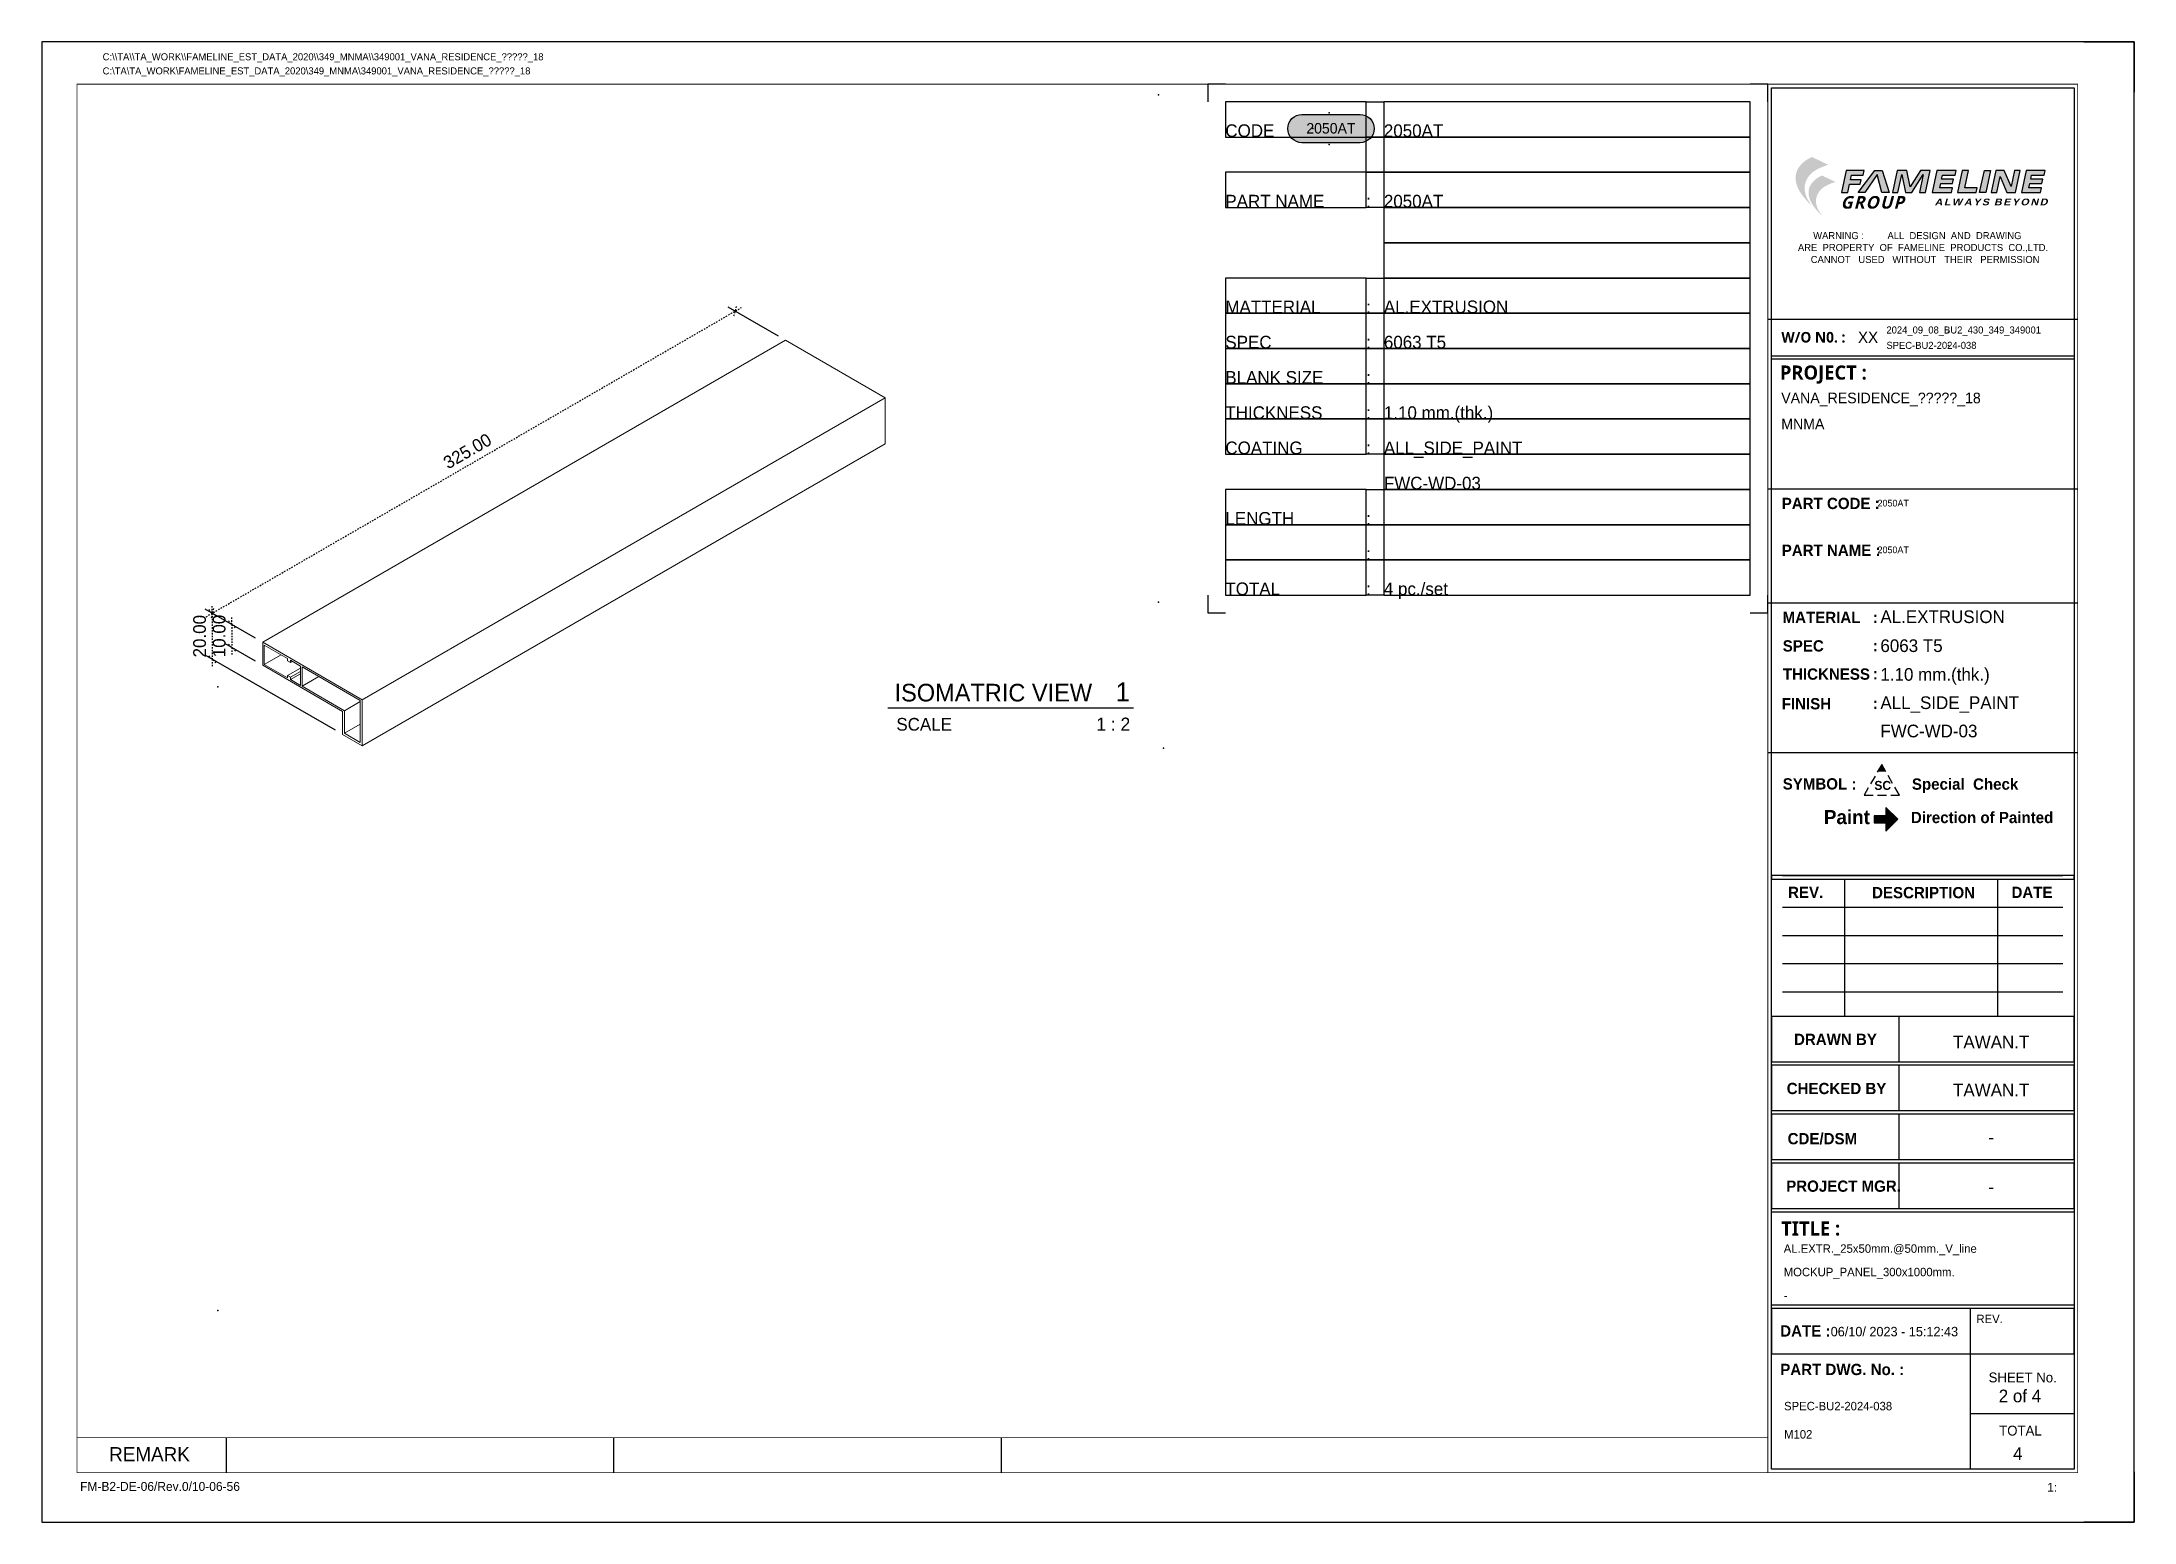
# Paper-space layout 'M102' of a CAD drawing. Header units: millimetres. Extents: x 0 to 297, y 0 to 210.
# The model-space entities are those that its viewports show. They can reach past a viewport. Long polylines and large blocks are cut down to what shows.
import ezdxf
from ezdxf.enums import TextEntityAlignment as Align

# ---------------------------------------------------------------- set-up
doc = ezdxf.new("R2010")
doc.units = ezdxf.units.MM
doc.header["$MEASUREMENT"] = 0
for name, pattern in [('005_GG_TA_LINE', [13.75, 5, -1.25, 1.25, -1.25, 5]), ('ACAD_ISO04W100', [30, 24, -3, 0, -3]), ('BORDER2', [22.225, 6.35, -3.175, 6.35, -3.175, 0, -3.175]), ('HIDDEN', [9.525, 6.35, -3.175]), ('TA_G_001.00_GG_TA_L_INE', [2.95, 1.1, -0.25, 0.25, -0.25, 1.1]), ('TA_GL_000.00010', [0.000275, 0.0001, -2.5e-05, 2.5e-05, -2.5e-05, 0.0001])]:
    doc.linetypes.add(name, pattern=pattern)
for name, color, linetype in [('000 - D I M', 6, 'Continuous'), ('000 - D I M 0.25', 6, 'Continuous'), ('000 - H A T C H', 8, 'Continuous'), ('000 - L I N E 0.1', 1, 'Continuous'), ('000 - SYMBOL CON', 1, 'Continuous'), ('000 - T E X T', 4, 'Continuous'), ('000 - TITLEBLOCK', 4, 'Continuous'), ('A04_TUBE SERIES', 7, 'Continuous'), ('FL-Support ii', 5, 'Continuous'), ('T E X T', 4, 'Continuous')]:
    doc.layers.add(name, color=color, linetype=linetype)
doc.styles.add('BROWALLIA', font='BrowalliaUPC.ttf')
doc.styles.add('century gothic111111', font='CordiaUPC.ttf')
doc.styles.add('Cetury Gothic', font='GOTHIC.TTF')
doc.styles.add('CORDIA', font='cordia.shx')
doc.styles.add('MtXpl_BrowalliaUPC', font='BrowalliaUPC.ttf')
doc.styles.add('MtXpl_Century_Gothic', font='GOTHICB.TTF')
doc.styles.add('MtXpl_Malgun_Gothic', font='malgunbd.ttf')
doc.styles.add('TA', font='Cordia New.ttf', dxfattribs={"height": 4.5})
doc.dimstyles.new('DIM E-E', dxfattribs={"dimscale": 2, "dimtxt": 0.18, "dimasz": 0.1, "dimexe": 0.1, "dimexo": 0.1, "dimgap": 0.09, "dimtad": 1, "dimtoh": 1, "dimzin": 0, "dimdsep": 46, "dimtxsty": 'CORDIA', "dimblk": 'OBLIQUE', "dimcen": 0.1, "dimdle": 0.1, "dimclrd": 40, "dimclre": 140, "dimclrt": 3, "dimadec": 0, "dimazin": 0, "dimtfac": 1, "dimtix": 1, "dimtmove": 2, "dimatfit": 3, "dimfxl": 1, "dimtolj": 1, "dimtzin": 0, "dimarcsym": 0})

# ---------------------------------------------------------------- blocks, each defined once
blk = doc.blocks.new('A$Cfd196da9')
at = {"color": 0, "linetype": 'ByBlock', "const_width": 0.1}
blk.add_lwpolyline([(-143.5, -98), (96.5, -98), (96.5, 99), (-143.5, 99)], close=True, dxfattribs=at)
blk = doc.blocks.new('NEW LOGO FAMELINE')
h = blk.add_hatch(color=3)
h.dxf.hatch_style = 1
h.set_gradient(color1=(51, 51, 51), color2=(132, 132, 132), tint=1, name='INVHEMISPHERICAL')
edge = h.paths.add_edge_path()
edge.add_spline(control_points=[(167, -151.3), (166.2, -150.2), (164.6, -148), (161.9, -143.2), (159.3, -137.4), (158.4, -130.6), (159.4, -124.4), (161.9, -118.6), (166.8, -112.3), (175.3, -106.8), (182.7, -104.2), (186.7, -102.7)], knot_values=[0, 0, 0, 0, 3.999368, 8.221458, 16.423435, 22.935826, 28.683381, 35.030362, 41.70231, 52.106571, 65.045306, 65.045306, 65.045306, 65.045306], degree=3, periodic=0)
edge.add_line((186.7, -102.7), (167.5, -93.5))
edge.add_spline(control_points=[(167.5, -93.5), (165.3, -94.5), (160.7, -96.8), (154.8, -101.7), (150.3, -107.6), (148, -114.3), (147.8, -121.1), (149.6, -128.8), (153.3, -135.6), (157.9, -141.6), (162.1, -146.7), (165.3, -149.7), (167, -151.3)], knot_values=[0, 0, 0, 0, 7.114643, 15.455222, 22.761373, 29.246418, 36.248595, 42.954952, 52.716962, 59.173886, 65.493194, 72.469008, 72.469008, 72.469008, 72.469008], degree=3, periodic=0)
edge = h.paths.add_edge_path(flags=16)
edge.add_spline(control_points=[(174.4, -106.3), (174.1, -106.2), (172.5, -105.6), (168.6, -105.4), (162.7, -105.8), (156.2, -106.9), (152.6, -109.1), (151, -110.1)], knot_values=[0, 0, 0, 0, 1.056476, 5.025479, 11.599149, 18.811417, 24.352285, 24.352285, 24.352285, 24.352285], degree=3, periodic=0)
edge.add_spline(control_points=[(151, -110.1), (151.1, -109.8), (151.2, -109.5), (151.8, -108.3), (152.4, -107.3), (153.9, -105.1), (154.9, -104), (157.1, -101.7), (158.4, -100.5), (160.4, -99), (161.1, -98.5), (162.6, -97.6), (163.3, -97.1), (164.9, -96.2), (165.8, -95.8), (167, -95.2), (167.2, -95.1), (167.5, -95)], knot_values=[0.636744, 0.636744, 0.636744, 0.636744, 1.528083, 1.528083, 5.150301, 5.150301, 9.845601, 9.845601, 15.15015, 15.15015, 17.802424, 17.802424, 20.454698, 20.454698, 23.491903, 23.491903, 24.373762, 24.373762, 24.373762, 24.373762], degree=3, periodic=0)
edge.add_line((167.5, -95), (183.3, -102.6))
edge.add_spline(control_points=[(183.3, -102.6), (182.4, -102.9), (181.5, -103.2), (178.6, -104.4), (176.5, -105.2), (174.4, -106.3)], knot_values=[3.151221, 3.151221, 3.151221, 3.151221, 5.963358, 5.963358, 12.618488, 12.618488, 12.618488, 12.618488], degree=3, periodic=0)
h = blk.add_hatch(color=253)
h.dxf.hatch_style = 1
edge = h.paths.add_edge_path()
edge.add_spline(control_points=[(167.5, -95), (167.2, -95.1), (167, -95.2), (165.8, -95.8), (164.9, -96.2), (163.3, -97.1), (162.6, -97.6), (161.1, -98.5), (160.4, -99), (158.4, -100.5), (157.1, -101.7), (154.9, -104), (153.9, -105.1), (152.4, -107.3), (151.8, -108.3), (151.2, -109.5), (151.1, -109.8), (151, -110.1)], knot_values=[0.636744, 0.636744, 0.636744, 0.636744, 1.518603, 1.518603, 4.555808, 4.555808, 7.208082, 7.208082, 9.860357, 9.860357, 15.164905, 15.164905, 19.860205, 19.860205, 23.482423, 23.482423, 24.373762, 24.373762, 24.373762, 24.373762], degree=3, periodic=0)
edge.add_spline(control_points=[(151, -110.1), (152.6, -109.1), (156.2, -106.9), (162.7, -105.8), (168.6, -105.4), (172.5, -105.6), (174.1, -106.2), (174.4, -106.3)], knot_values=[0, 0, 0, 0, 5.540868, 12.753135, 19.326806, 23.295809, 24.352285, 24.352285, 24.352285, 24.352285], degree=3, periodic=0)
edge.add_spline(control_points=[(174.4, -106.3), (176.5, -105.2), (178.6, -104.4), (181.5, -103.2), (182.4, -102.9), (183.3, -102.6)], knot_values=[3.151221, 3.151221, 3.151221, 3.151221, 9.806351, 9.806351, 12.618488, 12.618488, 12.618488, 12.618488], degree=3, periodic=0)
edge.add_line((183.3, -102.6), (167.5, -95))
edge = h.paths.add_edge_path()
edge.add_spline(control_points=[(179.5, -116.8), (179.3, -116.9), (179.1, -117), (178.1, -117.4), (177.4, -117.8), (176, -118.5), (175.4, -118.9), (174.3, -119.6), (173.7, -120), (172, -121.3), (171, -122.3), (169.1, -124.2), (168.3, -125.1), (167.1, -126.9), (166.6, -127.7), (166.1, -128.8), (166, -129), (165.9, -129.2)], knot_values=[0.636744, 0.636744, 0.636744, 0.636744, 1.518603, 1.518603, 4.555808, 4.555808, 7.208082, 7.208082, 9.860357, 9.860357, 15.164905, 15.164905, 19.860205, 19.860205, 23.482423, 23.482423, 24.373762, 24.373762, 24.373762, 24.373762], degree=3, periodic=0)
edge.add_spline(control_points=[(165.9, -129.2), (166.3, -129), (166.6, -128.7), (167, -128.5)], knot_values=[0, 0, 0, 0, 1.522018, 1.522018, 1.522018, 1.522018], degree=3, periodic=0)
edge.add_spline(control_points=[(167, -128.5), (167.7, -128.1), (168.5, -127.7), (169.2, -127.3)], knot_values=[1.522018, 1.522018, 1.522018, 1.522018, 4.566053, 4.566053, 4.566053, 4.566053], degree=3, periodic=0)
edge.add_spline(control_points=[(169.2, -127.3), (169.5, -127.2), (170.2, -126.9), (171, -126.6), (171.6, -126.5)], knot_values=[4.566053, 4.566053, 4.566053, 4.566053, 5.540868, 7.610089, 7.610089, 7.610089, 7.610089], degree=3, periodic=0)
edge.add_spline(control_points=[(171.6, -126.5), (172.4, -126.3), (173.2, -126.1), (174, -126)], knot_values=[7.610089, 7.610089, 7.610089, 7.610089, 10.654125, 10.654125, 10.654125, 10.654125], degree=3, periodic=0)
edge.add_spline(control_points=[(174, -126), (174.6, -125.9), (175.8, -125.7), (177.1, -125.6), (177.8, -125.5)], knot_values=[10.654125, 10.654125, 10.654125, 10.654125, 12.753135, 15.220178, 15.220178, 15.220178, 15.220178], degree=3, periodic=0)
edge.add_spline(control_points=[(177.8, -125.5), (178.9, -125.5), (180.1, -125.4), (181.4, -125.4), (181.5, -125.4)], knot_values=[15.220178, 15.220178, 15.220178, 15.220178, 19.326806, 19.786231, 19.786231, 19.786231, 19.786231], degree=3, periodic=0)
edge.add_spline(control_points=[(181.5, -125.4), (182.1, -125.5), (182.8, -125.5), (183.4, -125.6)], knot_values=[19.786231, 19.786231, 19.786231, 19.786231, 22.069258, 22.069258, 22.069258, 22.069258], degree=3, periodic=0)
edge.add_spline(control_points=[(183.4, -125.6), (183.7, -125.6), (184.1, -125.7), (184.5, -125.8), (184.6, -125.9)], knot_values=[22.069258, 22.069258, 22.069258, 22.069258, 23.295809, 23.591276, 23.591276, 23.591276, 23.591276], degree=3, periodic=0)
edge.add_spline(control_points=[(184.6, -125.9), (184.8, -125.9), (185, -126), (185.2, -126.1)], knot_values=[23.591276, 23.591276, 23.591276, 23.591276, 24.352285, 24.352285, 24.352285, 24.352285], degree=3, periodic=0)
edge.add_spline(control_points=[(185.2, -126.1), (186.9, -125.2), (188.6, -124.5), (191, -123.5), (191.8, -123.3), (192.5, -123)], knot_values=[3.151221, 3.151221, 3.151221, 3.151221, 9.806351, 9.806351, 12.618488, 12.618488, 12.618488, 12.618488], degree=3, periodic=0)
edge.add_line((192.5, -123), (179.5, -116.8))
h = blk.add_hatch(color=3)
h.dxf.hatch_style = 1
h.set_gradient(color1=(51, 51, 51), color2=(132, 132, 132), tint=1, name='INVHEMISPHERICAL')
edge = h.paths.add_edge_path()
edge.add_spline(control_points=[(179.1, -163.1), (178.5, -162.2), (177.2, -160.4), (174.9, -156.5), (172.8, -151.7), (172, -146), (172.8, -140.9), (174.9, -136.2), (178.9, -131), (185.9, -126.5), (192, -124.3), (195.3, -123.1)], knot_values=[0, 0, 0, 0, 3.28902, 6.761203, 13.506384, 18.862075, 23.588778, 28.808439, 34.295348, 42.851654, 53.492273, 53.492273, 53.492273, 53.492273], degree=3, periodic=0)
edge.add_line((195.3, -123.1), (179.5, -115.6))
edge.add_spline(control_points=[(179.5, -115.6), (177.7, -116.4), (173.9, -118.3), (169.1, -122.3), (165.3, -127.2), (163.4, -132.7), (163.3, -138.3), (164.8, -144.6), (167.9, -150.2), (171.6, -155.1), (175.1, -159.3), (177.7, -161.8), (179.1, -163.1)], knot_values=[0, 0, 0, 0, 5.850974, 12.71014, 18.718608, 24.051811, 29.810295, 35.325501, 43.35363, 48.663707, 53.86061, 59.597414, 59.597414, 59.597414, 59.597414], degree=3, periodic=0)
edge = h.paths.add_edge_path(flags=16)
edge.add_spline(control_points=[(171.6, -126.5), (171, -126.6), (170.2, -126.9), (169.5, -127.2), (169.2, -127.3)], knot_values=[4.566053, 4.566053, 4.566053, 4.566053, 6.635274, 7.610089, 7.610089, 7.610089, 7.610089], degree=3, periodic=0)
edge.add_spline(control_points=[(169.2, -127.3), (168.5, -127.7), (167.7, -128.1), (167, -128.5)], knot_values=[1.522018, 1.522018, 1.522018, 1.522018, 4.566053, 4.566053, 4.566053, 4.566053], degree=3, periodic=0)
edge.add_spline(control_points=[(167, -128.5), (166.6, -128.7), (166.3, -129), (165.9, -129.2)], knot_values=[0, 0, 0, 0, 1.522018, 1.522018, 1.522018, 1.522018], degree=3, periodic=0)
edge.add_spline(control_points=[(165.9, -129.2), (166, -129), (166.1, -128.8), (166.6, -127.7), (167.1, -126.9), (168.3, -125.1), (169.1, -124.2), (171, -122.3), (172, -121.3), (173.7, -120), (174.3, -119.6), (175.4, -118.9), (176, -118.5), (177.4, -117.8), (178.1, -117.4), (179.1, -117), (179.3, -116.9), (179.5, -116.8)], knot_values=[0.636744, 0.636744, 0.636744, 0.636744, 1.528083, 1.528083, 5.150301, 5.150301, 9.845601, 9.845601, 15.15015, 15.15015, 17.802424, 17.802424, 20.454698, 20.454698, 23.491903, 23.491903, 24.373762, 24.373762, 24.373762, 24.373762], degree=3, periodic=0)
edge.add_line((179.5, -116.8), (192.5, -123))
edge.add_spline(control_points=[(192.5, -123), (191.8, -123.3), (191, -123.5), (188.6, -124.5), (186.9, -125.2), (185.2, -126.1)], knot_values=[3.151221, 3.151221, 3.151221, 3.151221, 5.963358, 5.963358, 12.618488, 12.618488, 12.618488, 12.618488], degree=3, periodic=0)
edge.add_spline(control_points=[(185.2, -126.1), (185, -126), (184.8, -125.9), (184.6, -125.9)], knot_values=[23.591276, 23.591276, 23.591276, 23.591276, 24.352285, 24.352285, 24.352285, 24.352285], degree=3, periodic=0)
edge.add_spline(control_points=[(184.6, -125.9), (184.5, -125.8), (184.1, -125.7), (183.7, -125.6), (183.4, -125.6)], knot_values=[22.069258, 22.069258, 22.069258, 22.069258, 22.364725, 23.591276, 23.591276, 23.591276, 23.591276], degree=3, periodic=0)
edge.add_spline(control_points=[(183.4, -125.6), (182.8, -125.5), (182.1, -125.5), (181.5, -125.4)], knot_values=[19.786231, 19.786231, 19.786231, 19.786231, 22.069258, 22.069258, 22.069258, 22.069258], degree=3, periodic=0)
edge.add_spline(control_points=[(181.5, -125.4), (181.4, -125.4), (180.1, -125.4), (178.9, -125.5), (177.8, -125.5)], knot_values=[15.220178, 15.220178, 15.220178, 15.220178, 15.679604, 19.786231, 19.786231, 19.786231, 19.786231], degree=3, periodic=0)
edge.add_spline(control_points=[(177.8, -125.5), (177.1, -125.6), (175.8, -125.7), (174.6, -125.9), (174, -126)], knot_values=[10.654125, 10.654125, 10.654125, 10.654125, 13.121167, 15.220178, 15.220178, 15.220178, 15.220178], degree=3, periodic=0)
edge.add_spline(control_points=[(174, -126), (173.2, -126.1), (172.4, -126.3), (171.6, -126.5)], knot_values=[7.610089, 7.610089, 7.610089, 7.610089, 10.654125, 10.654125, 10.654125, 10.654125], degree=3, periodic=0)
blk = doc.blocks.new('*U1670')
h = blk.add_hatch(color=3)
h.dxf.hatch_style = 1
h.paths.add_polyline_path([(510.88, 377.25), (512.73, 377.25), (513.23, 379.59), (516.26, 379.59), (516.54, 380.9), (513.5, 380.9), (513.78, 382.22), (517.05, 382.22), (517.34, 383.55), (512.22, 383.55)])
h.paths.add_polyline_path([(515.64, 377.25), (517.5, 377.25), (521.06, 382.34), (522.38, 377.25), (524.44, 377.25), (522.5, 383.55), (520.35, 383.55)])
h.paths.add_polyline_path([(528.02, 382.4), (529.06, 377.25), (530.93, 377.25), (534.14, 382.39), (533.05, 377.25), (534.73, 377.25), (536.07, 383.55), (533.35, 383.55), (530.4, 378.85), (529.51, 383.55), (526.71, 383.55), (525.37, 377.25), (526.93, 377.25)])
h.paths.add_polyline_path([(536.68, 377.25), (542.13, 377.25), (542.41, 378.58), (538.81, 378.58), (539.07, 379.83), (542.46, 379.83), (542.73, 381.07), (539.34, 381.07), (539.58, 382.22), (543.19, 382.22), (543.47, 383.55), (538.02, 383.55)])
h.paths.add_polyline_path([(543.82, 377.25), (549.18, 377.25), (549.46, 378.58), (545.9, 378.58), (546.95, 383.55), (545.16, 383.55)])
h.paths.add_polyline_path([(550.13, 377.25), (551.92, 377.25), (553.26, 383.55), (551.47, 383.55)])
h.paths.add_polyline_path([(553.37, 377.25), (555.01, 377.25), (555.97, 381.8), (557.88, 377.25), (560.29, 377.25), (561.63, 383.55), (560.03, 383.55), (559.05, 378.94), (557.1, 383.55), (554.71, 383.55)])
h.paths.add_polyline_path([(561.98, 377.25), (567.43, 377.25), (567.71, 378.58), (564.11, 378.58), (564.37, 379.83), (567.76, 379.83), (568.03, 381.07), (564.64, 381.07), (564.88, 382.22), (568.48, 382.22), (568.77, 383.55), (563.32, 383.55)])
h = blk.add_hatch(color=150)
h.dxf.hatch_style = 1
h.paths.add_polyline_path([(522.34, 214.96), (521.18, 212.96), (523.49, 212.96)])
at = {"layer": 'FL-Support ii'}
blk.add_hatch(color=1, dxfattribs=at).paths.add_polyline_path([(523.53, 200.43), (523.53, 202.76), (526.87, 199.42), (523.53, 196.08), (523.53, 198.41), (520.19, 198.41), (520.19, 200.43)])
at = {"color": 3, "linetype": 'Continuous'}
for p, q in [((490, 341.3), (578, 341.3)), ((490, 293.14), (578, 293.14)), ((578, 260.72), (490, 260.72)), ((578, 260.72), (490, 260.72)), ((578, 218.23), (490, 218.23)), ((511.81, 182.47), (511.81, 143.47)), ((555.19, 182.47), (555.19, 143.47)), ((494.21, 174.47), (573.79, 174.47)), ((527.24, 143.47), (527.24, 130.61)), ((527.24, 129.61), (527.24, 116.75)), ((527.24, 115.75), (527.24, 102.89)), ((527.24, 101.89), (527.24, 89.03)), ((547.4, 60.57), (547.4, 47.72)), ((547.4, 47.72), (547.4, 15)), ((547.4, 30.86), (577, 30.86))]:
    blk.add_line(p, q, dxfattribs=at)
at = {"color": 8, "linetype": 'Continuous'}
for p, q in [((494.21, 183.47), (573.79, 183.47)), ((494.21, 166.47), (573.79, 166.47)), ((494.21, 158.47), (573.79, 158.47)), ((494.21, 150.47), (573.79, 150.47))]:
    blk.add_line(p, q, dxfattribs=at)
at = {"color": 3}
for points in [[(517.34, 383.55), (512.22, 383.55), (510.88, 377.25), (512.73, 377.25), (513.23, 379.59), (516.26, 379.59), (516.54, 380.9), (513.5, 380.9), (513.78, 382.22), (517.05, 382.22), (517.34, 383.55)], [(515.64, 377.25), (520.35, 383.55), (522.5, 383.55), (524.44, 377.25), (522.38, 377.25), (521.06, 382.34), (517.5, 377.25), (515.64, 377.25)], [(525.37, 377.25), (526.93, 377.25), (528.02, 382.4), (529.06, 377.25), (530.93, 377.25), (534.14, 382.39), (533.05, 377.25), (534.73, 377.25), (536.07, 383.55), (533.35, 383.55), (530.4, 378.85), (529.51, 383.55), (526.71, 383.55), (525.37, 377.25)], [(546.95, 383.55), (545.16, 383.55), (543.82, 377.25), (549.18, 377.25), (549.46, 378.58), (545.9, 378.58), (546.95, 383.55)], [(551.47, 383.55), (553.26, 383.55), (551.92, 377.25), (550.13, 377.25), (551.47, 383.55)], [(553.37, 377.25), (555.01, 377.25), (555.97, 381.8), (557.88, 377.25), (560.29, 377.25), (561.63, 383.55), (560.03, 383.55), (559.05, 378.94), (557.1, 383.55), (554.71, 383.55), (553.37, 377.25)]]:
    blk.add_lwpolyline(points, dxfattribs=at)
for points in [[(539.58, 382.22), (543.19, 382.22), (543.47, 383.55), (538.02, 383.55), (536.68, 377.25), (542.13, 377.25), (542.41, 378.58), (538.81, 378.58), (539.07, 379.83), (542.46, 379.83), (542.73, 381.07), (539.34, 381.07)], [(564.88, 382.22), (568.48, 382.22), (568.77, 383.55), (563.32, 383.55), (561.98, 377.25), (567.43, 377.25), (567.71, 378.58), (564.11, 378.58), (564.37, 379.83), (567.76, 379.83), (568.03, 381.07), (564.64, 381.07)]]:
    blk.add_lwpolyline(points, close=True, dxfattribs=at)
at = {"color": 3, "linetype": 'Continuous'}
for points in [[(577, 330.96), (577, 329.96), (491, 329.96), (491, 330.96)], [(577, 182.47), (577, 183.47), (491, 183.47), (491, 182.47)], [(577, 130.61), (577, 143.47), (491, 143.47), (491, 130.61)], [(577, 116.75), (577, 129.61), (491, 129.61), (491, 116.75)], [(577, 102.89), (577, 115.75), (491, 115.75), (491, 102.89)], [(577, 89.03), (577, 101.89), (491, 101.89), (491, 89.03)], [(577, 88.03), (577, 61.57), (491, 61.57), (491, 88.03)], [(577, 47.72), (577, 60.57), (491, 60.57), (491, 47.72)], [(577, 47.72), (577, 15), (491, 15), (491, 47.72)]]:
    blk.add_lwpolyline(points, close=True, dxfattribs=at)
at = {"color": 150, "linetype": 'HIDDEN', "ltscale": 0.1}
blk.add_lwpolyline([(517.34, 206.3), (527.34, 206.3), (522.34, 214.96), (517.34, 206.3)], dxfattribs=at)
for p in [(317, 405), (541.3, 337.59), (541.3, 333.89), (317, 261)]:
    blk.add_point(p)
at = {"linetype": '005_GG_TA_LINE'}
for p in [(50, 237), (50, 60)]:
    blk.add_point(p, dxfattribs=at)
at = {"layer": '000 - L I N E 0.1', "color": 21, "linetype": 'Continuous'}
for points in [[(14.24, 420), (0, 420), (0, 405.76)], [(579.76, 420), (594, 420), (594, 405.76)], [(0, 14.24), (0, 0), (14.24, 0)], [(594, 14.24), (594, 0), (579.76, 0)]]:
    blk.add_lwpolyline(points, dxfattribs=at)
at = {"layer": '000 - T E X T', "color": 3}
for p, q in [((52.3, 24), (52.3, 14)), ((162.37, 14), (162.37, 24)), ((272.45, 14), (272.45, 24))]:
    blk.add_line(p, q, dxfattribs=at)
at = {"layer": '000 - T E X T', "color": 3, "const_width": 0.2}
blk.add_lwpolyline([(578, 14), (490, 14), (490, 408), (578, 408)], close=True, dxfattribs=at)
at = {"layer": '000 - T E X T', "color": 3}
blk.add_lwpolyline([(577, 15), (491, 15), (491, 407), (577, 407)], close=True, dxfattribs=at)
at = {"layer": '000 - T E X T', "color": 3, "const_width": 0.2}
blk.add_lwpolyline([(10, 24), (490, 24)], dxfattribs=at)
at = {"layer": '000 - TITLEBLOCK', "color": 250}
blk.add_lwpolyline([(0, 0), (594, 0), (594, 420), (0, 420)], close=True, dxfattribs=at)
at = {"layer": 'FL-Support ii', "color": 5}
blk.add_lwpolyline([(523.53, 196.08), (526.87, 199.42), (523.53, 202.76), (523.53, 200.43), (520.19, 200.43), (520.19, 198.41), (523.53, 198.41)], close=True, dxfattribs=at)
at = {"color": 3, "xscale": 0.2379114290367492, "yscale": 0.2379114290367492, "zscale": 0.2379114290367492}
blk.add_blockref('NEW LOGO FAMELINE', (462.69, 409.57), dxfattribs=at)
at = {"layer": '000 - T E X T', "color": 3, "xscale": 2, "yscale": 2, "zscale": 2}
blk.add_blockref('A$Cfd196da9', (297, 210), dxfattribs=at)
at = {"color": 4, "style": 'Cetury Gothic'}
blk.add_text(' 1:', height=2.502, dxfattribs=at).set_placement((568.4, 8.64))
at = {"color": 2, "attachment_point": 1, "style": 'Cetury Gothic'}
for s, width, insert, char_height in [('{\\f@Meiryo UI|b1|i1|c0|p34;\\T1.1;GROUP}', 22.5192, (510.65, 376.25), 3.5687), ('{\\fArial Black|b0|i1|c0|p34;\\T1.2;ALWAYS BEYOND}', 36.507, (537.36, 375.53), 1.9033)]:
    blk.add_mtext_dynamic_manual_height_columns(s, width=width, gutter_width=5.95, heights=[0], dxfattribs=dict(at, insert=insert, char_height=char_height))
at = {"color": 4, "insert": (19.12, 21.28), "char_height": 4, "width": 228.247, "attachment_point": 1, "style": 'BROWALLIA'}
blk.add_mtext('{\\fCentury Gothic|b0|i0|c0|p34;REMARK}', dxfattribs=at)
at = {"color": 4, "style": 'TA'}
blk.add_attdef('PAPER_SIZE', text='', height=2.5, dxfattribs=at).set_placement((568.6, 9.97), align=Align.MIDDLE_RIGHT)
blk.add_attdef('SCALE_SIZE', text='', height=2.5, dxfattribs=at).set_placement((573.51, 10.03), align=Align.MIDDLE_LEFT)
at = {"layer": '000 - D I M 0.25', "color": 2, "insert": (518.99, 202.05), "char_height": 4, "width": 134.2273, "attachment_point": 3, "style": 'BROWALLIA'}
blk.add_mtext('{\\fBrowalliaUPC|b1|i0|c222|p34;Paint}', dxfattribs=at)
at = {"layer": '000 - H A T C H', "color": 4, "insert": (10.87, 11.4), "char_height": 2.5428, "attachment_point": 1, "style": 'century gothic111111'}
blk.add_mtext('FM-B2-DE-06/Rev.0/10-06-56', dxfattribs=at)
at = {"layer": '000 - T E X T', "linetype": '005_GG_TA_LINE', "insert": (506.85, 55.4), "char_height": 2.6877, "attachment_point": 1, "style": 'Cetury Gothic'}
blk.add_mtext(' 06/10/ 2023 - 15:12:43 ', dxfattribs=at)
at = {"layer": '000 - T E X T', "color": 250, "style": 'TA'}
for tag, height, p in [('SUPERLINK', 2, (17.26, 415.77)), ('NAMEFILE', 2, (17.26, 411.76)), ('SC', 40, (3.36, 375.21))]:
    blk.add_attdef(tag, text='', height=height, dxfattribs=at).set_placement(p, align=Align.MIDDLE_LEFT)
at = {"layer": '000 - T E X T', "color": 4, "style": 'TA'}
for tag, height, p in [('NAME_JOB_1', 2, (523.67, 338.25)), ('NAME_JOB_2', 2, (523.67, 333.89)), ('NAME_PROJECT_1', 3, (493.81, 318.97)), ('NAME_PROJECT_2', 3, (493.81, 311.57)), ('NAME_PROJECT_3', 3, (493.81, 304.17)), ('CODE_VALUE_1', 1.9, (521.15, 289.12)), ('CODE_VALUE_2', 1.9, (521.15, 283.12)), ('PART_NAME_VALUE_1', 1.9, (521.15, 275.87)), ('PART_NAME_VALUE_2', 1.9, (521.15, 269.87)), ('PART_NAME_VALUE_3', 1.9, (521.15, 263.87)), ('MATTERIAL_VALUE_1', 3.6, (521.96, 256.9)), ('SPEC_VALUE', 3.6, (521.96, 248.68)), ('THICKNESS_VALUE', 3.6, (521.96, 240.53)), ('COATING_VALUE_1', 3.6, (521.96, 232.5)), ('COATING_VALUE_2', 3.6, (521.96, 224.47)), ('NAME_TITLE_1', 2.4, (494.51, 77.62)), ('NAME_TITLE_2', 2.4, (494.51, 70.96)), ('NAME_TITLE_3', 2.4, (494.51, 64.3)), ('DRAWING_NO1', 2.4, (494.61, 32.92)), ('DRAWING_NO2', 2.4, (494.61, 24.91))]:
    blk.add_attdef(tag, text='', height=height, dxfattribs=at).set_placement(p, align=Align.MIDDLE_LEFT)
for tag, p in [('NAME_DAFT', (553.41, 136.22)), ('NAME_CHECKED', (553.41, 122.6)), ('NAME_DESIGNER', (553.41, 109.21)), ('NAME_DESIGN_MGR', (553.41, 95.12))]:
    blk.add_attdef(tag, text='', height=3.6, dxfattribs=at).set_placement(p, align=Align.MIDDLE_CENTER)
for tag, p, height in [('REV', (553.53, 50.25), 3.75), ('NAME_REMARK', (55.29, 17.3), 4)]:
    blk.add_attdef(tag, p, '', height=height, dxfattribs=at)
at = {"layer": '000 - T E X T', "color": 4, "style": 'Cetury Gothic'}
for tag, p in [('SHEET_NO.', (561.58, 34)), ('TOTAL_SHEET_NO.', (560.97, 17.64))]:
    blk.add_attdef(tag, text='', height=3.6, dxfattribs=at).set_placement(p, align=Align.CENTER)
at = {"layer": 'T E X T', "color": 4, "linetype": '005_GG_TA_LINE'}
for s, height, style, p in [('ARE  PROPERTY  OF  FAMELINE  PRODUCTS  CO.,LTD.', 2, 'Cetury Gothic', (498.55, 360.65)), (' WARNING :         ALL  DESIGN  AND  DRAWING', 2, 'Cetury Gothic', (502.13, 364.03)), (' CANNOT   USED   WITHOUT   THEIR   PERMISSION', 2, 'Cetury Gothic', (501.44, 357.26)), ('W/O N0. :', 3, 'MtXpl_Malgun_Gothic', (493.85, 334.69)), ('XX', 3.2, 'Cetury Gothic', (515.6, 334.57)), ('PROJECT :', 4, 'MtXpl_Malgun_Gothic', (493.42, 324.18)), ('PART CODE :', 3.2, 'MtXpl_Century_Gothic', (493.95, 287.44)), ('PART NAME :', 3.2, 'MtXpl_Century_Gothic', (493.95, 274.15)), ('MATERIAL', 3.2, 'MtXpl_Century_Gothic', (494.19, 255.1)), (':', 3.2, 'MtXpl_Century_Gothic', (519.82, 255.1)), ('SPEC', 3.2, 'MtXpl_Century_Gothic', (494.23, 247.02)), (':', 3.2, 'MtXpl_Century_Gothic', (519.82, 247.1)), ('THICKNESS', 3.2, 'MtXpl_Century_Gothic', (494.27, 239.02)), (':', 3.2, 'MtXpl_Century_Gothic', (519.82, 239.1)), ('FINISH', 3.2, 'MtXpl_Century_Gothic', (493.94, 230.61)), (':', 3.2, 'MtXpl_Century_Gothic', (519.82, 230.69)), ('SYMBOL :', 3.2, 'MtXpl_Century_Gothic', (494.23, 207.87)), ('Special  Check', 3.2, 'MtXpl_Century_Gothic', (530.9, 207.81)), ('Direction of Painted', 3.2, 'MtXpl_Century_Gothic', (530.62, 198.33)), ('REV.', 3.2, 'MtXpl_Century_Gothic', (495.75, 177.09)), ('DESCRIPTION', 3.2, 'MtXpl_Century_Gothic', (519.59, 177.01)), ('DATE', 3.2, 'MtXpl_Century_Gothic', (559.18, 177.09)), ('DRAWN BY', 3.2, 'MtXpl_Century_Gothic', (497.43, 135.38)), ('CHECKED BY', 3.2, 'MtXpl_Century_Gothic', (495.36, 121.44)), ('CDE/DSM', 3.2, 'MtXpl_Century_Gothic', (495.62, 107.2)), ('PROJECT MGR.', 3.2, 'MtXpl_Century_Gothic', (495.21, 93.73)), ('TITLE :', 4, 'MtXpl_Malgun_Gothic', (493.8, 81.32)), ('DATE :', 3.2, 'MtXpl_Century_Gothic', (493.52, 52.64)), ('REV.', 2.4, 'Cetury Gothic', (549.23, 56.46)), ('PART DWG. No. :', 3.2, 'MtXpl_Century_Gothic', (493.53, 41.72)), ('SHEET No.', 2.8, 'Cetury Gothic', (552.68, 39.65)), ('TOTAL', 2.8, 'Cetury Gothic', (555.68, 24.56))]:
    blk.add_text(s, height=height, dxfattribs=dict(at, style=style)).set_placement(p)
at = {"layer": 'T E X T', "color": 150, "insert": (520.24, 210.31), "char_height": 2.56, "attachment_point": 1, "style": 'Cetury Gothic'}
blk.add_mtext('{\\fCentury Gothic|b1|i0|c0|p34;SC}', dxfattribs=at)
blk = doc.blocks.new('*U382')
at = {"color": 4}
blk.add_line((-4.26, 5.7), (-39.09, 5.7), dxfattribs=at)
blk.add_point((0, 0))
at = {"color": 4, "linetype": 'BORDER2', "style": 'Cetury Gothic'}
blk.add_text('SCALE', height=1.8, dxfattribs=at).set_placement((-37.9, 2.51))
at = {"color": 0, "style": 'TA'}
blk.add_attdef('HEADING', (-38.16, 6.65), '', height=2.5, dxfattribs=at)
for tag, height, p in [('LO', 2.7, (-4.76, 6.65)), ('SC', 1.85, (-4.7, 2.51))]:
    blk.add_attdef(tag, text='', height=height, dxfattribs=at).set_placement(p, align=Align.RIGHT)
blk = doc.blocks.new('A$C829836ee')
for p in [(0, 3), (0, -3)]:
    blk.add_point(p)
blk = doc.blocks.new('*U4955')
at = {"layer": '000 - H A T C H'}
h = blk.add_hatch(color=250, dxfattribs=at)
h.dxf.hatch_style = 1
edge = h.paths.add_edge_path()
edge.add_arc((10.87, -3.8), 2, 90, 270, ccw=False)
edge.add_line((10.87, -1.8), (19.12, -1.8))
edge.add_arc((19.12, -3.8), 2, -90, 90, ccw=False)
edge.add_line((19.12, -5.8), (10.87, -5.8))
at = {"layer": '000 - SYMBOL CON', "color": 2}
blk.add_lwpolyline([(10.87, -5.8, -1), (10.87, -1.8), (19.12, -1.8, -1), (19.12, -5.8)], format="xyb", close=True, dxfattribs=at)
at = {"layer": 'A04_TUBE SERIES', "color": 3}
blk.add_point((12.41, -3.8), dxfattribs=at)
at = {"layer": 'Defpoints', "color": 250}
for points in [[(0, 2.5), (-2.5, 2.5), (-2.5, 0)], [(77, 0), (77, 2.5), (74.5, 2.5)], [(-2.5, -70), (-2.5, -72.5), (0, -72.5)], [(74.5, -72.5), (77, -72.5), (77, -70)]]:
    blk.add_lwpolyline(points, dxfattribs=at)
for points in [[(0, -5), (20, -5), (20, 0), (0, 0)], [(20, 0), (22.5, 0), (22.5, -5), (20, -5)], [(22.5, -5), (74.5, -5), (74.5, 0), (22.5, 0)], [(20, -5), (22.5, -5), (22.5, -10), (20, -10)], [(22.5, -10), (74.5, -10), (74.5, -5), (22.5, -5)], [(0, -15), (20, -15), (20, -10), (0, -10)], [(20, -10), (22.5, -10), (22.5, -15), (20, -15)], [(22.5, -15), (74.5, -15), (74.5, -10), (22.5, -10)], [(22.5, -20), (74.5, -20), (74.5, -15), (22.5, -15)], [(22.5, -25), (74.5, -25), (74.5, -20), (22.5, -20)], [(0, -30), (20, -30), (20, -25), (0, -25)], [(20, -25), (22.5, -25), (22.5, -30), (20, -30)], [(22.5, -30), (74.5, -30), (74.5, -25), (22.5, -25)], [(0, -35), (20, -35), (20, -30), (0, -30)], [(20, -30), (22.5, -30), (22.5, -35), (20, -35)], [(22.5, -35), (74.5, -35), (74.5, -30), (22.5, -30)], [(0, -40), (20, -40), (20, -35), (0, -35)], [(20, -35), (22.5, -35), (22.5, -40), (20, -40)], [(22.5, -40), (74.5, -40), (74.5, -35), (22.5, -35)], [(0, -45), (20, -45), (20, -40), (0, -40)], [(20, -40), (22.5, -40), (22.5, -45), (20, -45)], [(22.5, -45), (74.5, -45), (74.5, -40), (22.5, -40)], [(0, -50), (20, -50), (20, -45), (0, -45)], [(20, -45), (22.5, -45), (22.5, -50), (20, -50)], [(22.5, -50), (74.5, -50), (74.5, -45), (22.5, -45)], [(22.5, -55), (74.5, -55), (74.5, -50), (22.5, -50)], [(0, -60), (20, -60), (20, -55), (0, -55)], [(20, -55), (22.5, -55), (22.5, -60), (20, -60)], [(22.5, -60), (74.5, -60), (74.5, -55), (22.5, -55)], [(0, -65), (20, -65), (20, -60), (0, -60)], [(20, -60), (22.5, -60), (22.5, -65), (20, -65)], [(22.5, -65), (74.5, -65), (74.5, -60), (22.5, -60)], [(0, -70), (20, -70), (20, -65), (0, -65)], [(20, -65), (22.5, -65), (22.5, -70), (20, -70)], [(22.5, -70), (74.5, -70), (74.5, -65), (22.5, -65)]]:
    blk.add_lwpolyline(points, close=True, dxfattribs=at)
at = {"xscale": 0.7454636594928784, "yscale": 0.7454636594928784, "zscale": 0.7454636594928784}
blk.add_blockref('A$C829836ee', (14.71, -3.8), dxfattribs=at)
at = {"layer": '000 - T E X T', "linetype": 'BORDER2', "style": 'TA'}
for s, p in [('CODE', (0, -5)), ('PART NAME', (0, -15)), (':', (20, -15)), ('MATTERIAL', (0, -30)), (':', (20, -30)), ('SPEC', (0, -35)), (':', (20, -35)), ('BLANK SIZE', (0, -40)), (':', (20, -40)), ('THICKNESS', (0, -45)), (':', (20, -45)), ('COATING', (0, -50)), (':', (20, -50)), ('LENGTH', (0, -60)), (':', (20, -60)), (':', (20, -65)), ('TOTAL', (0, -70)), (':', (20, -70))]:
    blk.add_text(s, height=1.8, dxfattribs=at).set_placement(p)
at = {"layer": '000 - T E X T', "style": 'TA', "flags": 1}
blk.add_attdef('BLK_NAME', (1.99, 0.93), '', height=1.8, dxfattribs=at)
at = {"layer": '000 - T E X T', "style": 'MtXpl_BrowalliaUPC'}
blk.add_attdef('NO.CODE', text='', height=1.49, dxfattribs=at).set_placement((14.98, -3.76), align=Align.MIDDLE_CENTER)
at = {"layer": '000 - T E X T', "style": 'TA'}
for tag, p in [('CODE_VALUE_1', (22.5, -5)), ('CODE_VALUE_2', (22.5, -10)), ('PART_NAME_VALUE_1', (22.5, -15)), ('PART_NAME_VALUE_2', (22.5, -20)), ('PART_NAME_VALUE_3', (22.5, -25)), ('MATTERIAL_VALUE_1', (22.5, -30)), ('SPEC_VALUE', (22.5, -35)), ('BLANK_SIZE_VALUE', (22.5, -40)), ('THICKNESS_VALUE', (22.5, -45)), ('COATING_VALUE_1', (22.5, -50)), ('COATING_VALUE_2', (22.5, -55)), ('LENGTH_VALUE_1', (22.5, -60)), ('LENGTH_VALUE_2', (22.5, -65)), ('TOTAL_VALUE', (22.5, -70))]:
    blk.add_attdef(tag, p, '', height=1.8, dxfattribs=at)
blk = doc.blocks.new('_Oblique')
at = {"color": 0, "linetype": 'ByBlock', "lineweight": -2}
blk.add_line((-0.5, -0.5), (0.5, 0.5), dxfattribs=at)
blk = doc.blocks.new('*D434')
at = {"layer": '000 - D I M', "color": 40, "linetype": 'TA_GL_000.00010', "lineweight": -2, "transparency": 16777216}
blk.add_line((-4633.81, 5749.61), (-4481.87, 5837.33), dxfattribs=at)
at = {"layer": '000 - D I M', "color": 140, "linetype": 'ACAD_ISO04W100', "lineweight": -2, "transparency": 16777216}
for p, q in [((-4471.3, 5829.22), (-4485.6, 5837.48)), ((-4619.77, 5743.5), (-4634.07, 5751.76))]:
    blk.add_line(p, q, dxfattribs=at)
at = {"layer": 'Defpoints', "color": 0, "linetype": 'TA_GL_000.00010', "transparency": 16777216}
for p in [(-4483.6, 5836.33), (-4469.3, 5828.07), (-4617.77, 5742.35)]:
    blk.add_point(p, dxfattribs=at)
at = {"layer": '000 - D I M', "color": 40, "linetype": 'TA_GL_000.00010', "lineweight": -2, "transparency": 16777216, "xscale": 2, "yscale": 2, "zscale": 2}
for p, rotation in [((-4483.6, 5836.33), 29.99999999999996), ((-4632.07, 5750.61), 210)]:
    blk.add_blockref('_Oblique', p, dxfattribs=dict(at, rotation=rotation))
at = {"layer": '000 - D I M', "color": 3, "linetype": 'TA_GL_000.00010', "transparency": 16777216, "insert": (-4559.64, 5796.59), "char_height": 3.6, "attachment_point": 5, "rotation": 30, "style": 'CORDIA'}
blk.add_mtext('\\A1;325.00', dxfattribs=at)
blk = doc.blocks.new('*D435')
at = {"layer": '000 - D I M', "color": 140, "linetype": 'ACAD_ISO04W100', "lineweight": -2, "transparency": 16777216}
for p, q in [((-4619.77, 5743.5), (-4628.52, 5748.56)), ((-4619.77, 5736.97), (-4628.52, 5742.03))]:
    blk.add_line(p, q, dxfattribs=at)
at = {"layer": '000 - D I M', "color": 40, "linetype": 'TA_GL_000.00010', "lineweight": -2, "transparency": 16777216}
for p, q in [((-4626.52, 5747.4), (-4626.52, 5749.4)), ((-4626.52, 5747.4), (-4626.52, 5740.87)), ((-4626.52, 5740.87), (-4626.52, 5738.87))]:
    blk.add_line(p, q, dxfattribs=at)
at = {"layer": 'Defpoints', "color": 0, "linetype": 'TA_GL_000.00010', "transparency": 16777216}
for p in [(-4626.52, 5740.87), (-4617.77, 5742.35), (-4617.77, 5735.82)]:
    blk.add_point(p, dxfattribs=at)
at = {"layer": '000 - D I M', "color": 40, "linetype": 'TA_GL_000.00010', "lineweight": -2, "transparency": 16777216, "xscale": 2, "yscale": 2, "zscale": 2}
for p, rotation in [((-4626.52, 5747.4), 270), ((-4626.52, 5740.87), 90)]:
    blk.add_blockref('_Oblique', p, dxfattribs=dict(at, rotation=rotation))
at = {"layer": '000 - D I M', "color": 3, "linetype": 'TA_GL_000.00010', "transparency": 16777216, "insert": (-4630.12, 5744.14), "char_height": 3.6, "attachment_point": 5, "rotation": 90, "style": 'CORDIA'}
blk.add_mtext('\\A1;10.00', dxfattribs=at)
blk = doc.blocks.new('*D436')
at = {"layer": '000 - D I M', "color": 140, "linetype": 'ACAD_ISO04W100', "lineweight": -2, "transparency": 16777216}
for p, q in [((-4619.77, 5743.5), (-4634.07, 5751.76)), ((-4597.14, 5717.38), (-4634.07, 5738.7))]:
    blk.add_line(p, q, dxfattribs=at)
at = {"layer": '000 - D I M', "color": 40, "linetype": 'TA_GL_000.00010', "lineweight": -2, "transparency": 16777216}
for p, q in [((-4632.07, 5750.61), (-4632.07, 5752.61)), ((-4632.07, 5750.61), (-4632.07, 5737.54)), ((-4632.07, 5737.54), (-4632.07, 5735.54))]:
    blk.add_line(p, q, dxfattribs=at)
at = {"layer": 'Defpoints', "color": 0, "linetype": 'TA_GL_000.00010', "transparency": 16777216}
for p in [(-4617.77, 5742.35), (-4632.07, 5737.54), (-4595.14, 5716.22)]:
    blk.add_point(p, dxfattribs=at)
at = {"layer": '000 - D I M', "color": 40, "linetype": 'TA_GL_000.00010', "lineweight": -2, "transparency": 16777216, "xscale": 2, "yscale": 2, "zscale": 2}
for p, rotation in [((-4632.07, 5750.61), 270), ((-4632.07, 5737.54), 90)]:
    blk.add_blockref('_Oblique', p, dxfattribs=dict(at, rotation=rotation))
at = {"layer": '000 - D I M', "color": 3, "linetype": 'TA_GL_000.00010', "transparency": 16777216, "insert": (-4635.67, 5744.08), "char_height": 3.6, "attachment_point": 5, "rotation": 90, "style": 'CORDIA'}
blk.add_mtext('\\A1;20.00', dxfattribs=at)
blk = doc.blocks.new('*U457')
at = {"color": 250, "linetype": 'TA_G_001.00_GG_TA_L_INE'}
blk.add_lwpolyline([(0, 0), (-1132.42, 0), (-1132.42, 973.03), (0, 973.03)], close=True, dxfattribs=at)
at = {"color": 0, "lineweight": -3}
blk.add_lwpolyline([(0, 0), (594, 0), (594, 420), (0, 420)], close=True, dxfattribs=at)
at = {"color": 150, "linetype": '005_GG_TA_LINE', "style": 'TA'}
for tag, p in [('NAME_VIEWPORT', (-29.24, 699.13)), ('SC_VPORT', (-29.24, 263.54)), ('SEQ_VIEWPORT', (-29.24, 0))]:
    blk.add_attdef(tag, text='', height=90, dxfattribs=at).set_placement(p, align=Align.BOTTOM_RIGHT)
blk = doc.blocks.new('A$Cc62f300c')
at = {"layer": 'A04_TUBE SERIES', "color": 3, "linetype": 'Continuous', "lineweight": 0, "extrusion": (-5.55112e-17, 0.816497, 0.57735)}
for p, q in [((0, 0), (148.472, 85.72)), ((148.472, 85.72), (176.756, 69.39)), ((28.284, -16.33), (176.756, 69.39)), ((176.756, 69.39), (176.756, 56.326)), ((28.284, -29.394), (176.756, 56.326)), ((0, 0), (28.284, -16.33)), ((0, -6.532), (0, 0)), ((0.453, -0.784), (7.071, -4.605)), ((0.453, -6.271), (0.453, -0.784)), ((0.453, -6.271), (5.204, -3.527)), ((7.071, -4.605), (7.071, -5.258)), ((7.071, -5.258), (7.92, -5.748)), ((7.92, -5.095), (10.748, -6.728)), ((7.92, -5.748), (7.92, -5.095)), ((7.92, -5.748), (8.485, -5.422)), ((22.627, -19.596), (0, -6.532)), ((7.071, -10.092), (0.453, -6.271)), ((7.071, -9.439), (10.748, -7.316)), ((7.071, -9.439), (7.071, -10.092)), ((7.92, -9.929), (7.071, -9.439)), ((7.92, -9.929), (10.748, -8.296)), ((7.92, -10.582), (10.748, -8.949)), ((7.92, -10.582), (7.92, -9.929)), ((10.748, -12.215), (7.92, -10.582)), ((10.748, -6.728), (10.748, -12.215)), ((11.201, -6.989), (27.719, -16.526)), ((11.201, -12.476), (11.201, -6.989)), ((11.201, -12.476), (15.952, -9.733)), ((23.193, -19.4), (11.201, -12.476)), ((23.193, -19.4), (27.719, -16.787)), ((27.719, -16.526), (27.719, -28.414)), ((28.284, -16.33), (28.284, -29.394)), ((22.627, -26.128), (22.627, -19.596)), ((23.193, -25.801), (23.193, -19.4)), ((23.193, -25.801), (27.719, -23.189)), ((28.284, -29.394), (22.627, -26.128)), ((27.719, -28.414), (23.193, -25.801))]:
    blk.add_line(p, q, dxfattribs=at)
at = {"layer": '000 - D I M', "linetype": 'TA_GL_000.00010'}
for p2, distance, text, picture, middle in [((148.472, 85.72), 14.303, '325.00', '*D434', (58.133, 54.236)), ((0, -6.532), -8.752, '10.00', '*D435', (-12.352, 1.787))]:
    dim = blk.add_aligned_dim(p1=(0, 0), p2=p2, distance=distance, text=text, dimstyle='DIM E-E', override={"dimscale": 20}, dxfattribs=at)
    dim.commit()
    dim.dimension.update_dxf_attribs({"geometry": picture, "text_midpoint": middle, "insert": (4617.771, -5742.35)})
dim = blk.add_linear_dim(base=(-14.303, -4.806), p1=(0, 0), p2=(22.627, -26.128), angle=90, text='20.00', dimstyle='DIM E-E', override={"dimscale": 20}, dxfattribs=at)
dim.commit()
dim.dimension.update_dxf_attribs({"geometry": '*D436', "text_midpoint": (-17.903, 1.726), "insert": (4617.771, -5742.35)})

msp = doc.modelspace()

# ---------------------------------------------------------------- block references
msp.add_blockref('*U457', (-4166.84094, 5494.49185))
msp.add_blockref('*U1670', (-4166.84094, 5494.49185)).add_auto_attribs({'NAME_JOB_1': '2024_09_08_BU2_430_349_349001', 'NAME_JOB_2': 'SPEC-BU2-2024-038', 'NAME_PROJECT_1': 'VANA_RESIDENCE_วัชรพล_18', 'NAME_PROJECT_2': 'MNMA', 'CODE_VALUE_1': '2050AT', 'PART_NAME_VALUE_1': '2050AT', 'MATTERIAL_VALUE_1': 'AL.EXTRUSION', 'SPEC_VALUE': '6063 T5', 'THICKNESS_VALUE': '1.10 mm.(thk.)', 'COATING_VALUE_1': 'ALL_SIDE_PAINT', 'COATING_VALUE_2': 'FWC-WD-03', 'NAME_DAFT': 'TAWAN.T', 'NAME_CHECKED': 'TAWAN.T', 'NAME_DESIGNER': '-', 'NAME_DESIGN_MGR': '-', 'NAME_TITLE_1': 'AL.EXTR._25x50mm.@50mm._V_line', 'NAME_TITLE_2': 'MOCKUP_PANEL_300x1000mm.', 'NAME_TITLE_3': '-', 'DRAWING_NO1': 'SPEC-BU2-2024-038', 'DRAWING_NO2': 'M102', 'SHEET_NO.': '2 of 4', 'TOTAL_SHEET_NO.': '4', 'SUPERLINK': 'C:\\\\TA\\\\TA_WORK\\\\FAMELINE_EST_DATA_2020\\\\349_MNMA\\\\349001_VANA_RESIDENCE_วัชรพล_18', 'NAMEFILE': 'C:\\TA\\TA_WORK\\FAMELINE_EST_DATA_2020\\349_MNMA\\349001_VANA_RESIDENCE_วัชรพล_18'})
at = {"linetype": 'TA_GL_000.00010'}
msp.add_blockref('A$Cc62f300c', (-4104.14648, 5744.12899), dxfattribs=at)
at = {"layer": '000 - T E X T', "xscale": 2, "yscale": 2, "zscale": 2}
for name, p, values in [('*U4955', (-3830.84094, 5897.49185), {'NO.CODE': '2050AT', 'CODE_VALUE_1': '2050AT', 'PART_NAME_VALUE_1': '2050AT', 'MATTERIAL_VALUE_1': 'AL.EXTRUSION', 'SPEC_VALUE': '6063 T5', 'THICKNESS_VALUE': '1.10 mm.(thk.)', 'COATING_VALUE_1': 'ALL_SIDE_PAINT', 'COATING_VALUE_2': 'FWC-WD-03', 'TOTAL_VALUE': '4 pc./set'}), ('*U382', (-3848.4463, 5714.04624), {'HEADING': 'ISOMATRIC VIEW', 'LO': '1', 'SC': '1 : 2'})]:
    msp.add_blockref(name, p, dxfattribs=at).add_auto_attribs(values)

psp = doc.layouts.new('M102')

# ---------------------------------------------------------------- viewports
at = {"layer": '0'}
psp.add_viewport(center=(148.5, 105), size=(297, 210), view_center_point=(-3869.84094, 5704.49185), view_height=420, dxfattribs=at)

doc.saveas('drawing.dxf')
